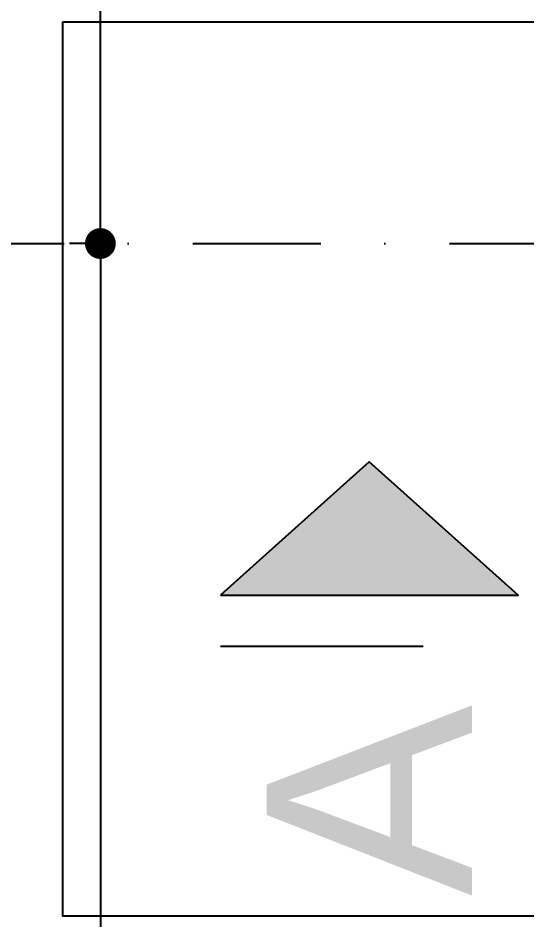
# Model space of a CAD drawing. Extents: x 58467 to 79089, y -33726 to -17391.
# Drawn here: x 68719.6 to 68818.9, y -20234.9 to -20059.1 of the extents above; entities that cross this region are included whole.
import ezdxf
from ezdxf.enums import TextEntityAlignment as Align

# ---------------------------------------------------------------- set-up
doc = ezdxf.new("R2010")
doc.units = 0
doc.header["$LTSCALE"] = 100
doc.linetypes.add('DASHDOT', pattern=[1, 0.5, -0.25, 0, -0.25])
doc.linetypes.add('DASHDOT2', pattern=[0.5, 0.25, -0.125, 0, -0.125])
for name, color, linetype in [('BA_axis', 5, 'DASHDOT2'), ('BA_dim_ext', 185, 'Continuous'), ('BA_symbol_ref', 22, 'Continuous'), ('Kompozit', 122, 'Continuous')]:
    doc.layers.add(name, color=color, linetype=linetype)
doc.styles.add('dim', font='simplex.shx', dxfattribs={"width": 0.7})
doc.styles.add('text1', font='arial.ttf', dxfattribs={"height": 20})
doc.dimstyles.new('1_100', dxfattribs={"dimtxt": 8, "dimasz": 3, "dimexe": 6, "dimexo": 0, "dimgap": 2, "dimtad": 0, "dimdec": 1, "dimzin": 11, "dimtxsty": 'dim', "dimblk": 'DOT', "dimcen": 0, "dimdle": 1.25, "dimclrt": 256, "dimadec": 0, "dimazin": 0, "dimtfac": 1.25, "dimtdec": 1, "dimtix": 1, "dimtofl": 0, "dimtmove": 1, "dimatfit": 3, "dimldrblk": 'DOT', "dimfxl": 20, "dimfxlon": 1, "dimtolj": 1, "dimtzin": 0, "dimarcsym": 0})

# ---------------------------------------------------------------- blocks, each defined once
blk = doc.blocks.new('*U176')
blk.add_line((0, 0), (0, -696))
at = {"linetype": 'Continuous', "style": 'text1'}
blk.add_attdef('1', text='', height=40, dxfattribs=at).set_placement((0, 38), align=Align.MIDDLE)
blk = doc.blocks.new('AXIS')
at = {"layer": 'BA_axis', "rotation": 90}
blk.add_blockref('*U176', (56.44, -32551.27), dxfattribs=at)
blk = doc.blocks.new('_Dot')
at = {"color": 0, "linetype": 'ByBlock', "lineweight": -2}
blk.add_line((-0.5, 0), (-1, 0), dxfattribs=at)
at = {"color": 0, "linetype": 'ByBlock', "const_width": 0.5}
blk.add_lwpolyline([(-0.25, 0, 1), (0.25, 0, 1)], format="xyb", close=True, dxfattribs=at)
blk = doc.blocks.new('*D22')
at = {"layer": 'BA_dim_ext', "color": 0, "lineweight": -2, "transparency": 16777216}
for p, q in [((188.73, -32551.27), (182.73, -32551.27)), ((188.73, -32557.27), (188.73, -32824.77)), ((188.73, -33129.27), (188.73, -32861.77)), ((188.73, -33135.27), (182.73, -33135.27))]:
    blk.add_line(p, q, dxfattribs=at)
at = {"layer": 'DEFPOINTS', "color": 0, "transparency": 16777216}
for p in [(188.73, -32551.27), (188.73, -32551.27), (188.73, -33135.27)]:
    blk.add_point(p, dxfattribs=at)
at = {"layer": 'BA_dim_ext', "color": 0, "lineweight": -2, "transparency": 16777216, "xscale": 6, "yscale": 6, "zscale": 6}
for p, rotation in [((188.73, -32551.27), 90), ((188.73, -33135.27), 270)]:
    blk.add_blockref('_Dot', p, dxfattribs=dict(at, rotation=rotation))
at = {"layer": 'BA_dim_ext', "color": 2, "transparency": 16777216, "insert": (188.73, -32843.27), "char_height": 18, "attachment_point": 5, "rotation": 90, "style": 'dim'}
blk.add_mtext('\\A1;584', dxfattribs=at)
blk = doc.blocks.new('*D23')
at = {"layer": 'BA_dim_ext', "color": 0, "lineweight": -2, "transparency": 16777216}
for p, q in [((188.73, -32187.27), (182.73, -32187.27)), ((188.73, -32193.27), (188.73, -32350.77)), ((188.73, -32545.27), (188.73, -32387.77)), ((188.73, -32551.27), (182.73, -32551.27))]:
    blk.add_line(p, q, dxfattribs=at)
at = {"layer": 'DEFPOINTS', "color": 0, "transparency": 16777216}
for p in [(188.73, -32187.27), (188.73, -32187.27), (188.73, -32551.27)]:
    blk.add_point(p, dxfattribs=at)
at = {"layer": 'BA_dim_ext', "color": 0, "lineweight": -2, "transparency": 16777216, "xscale": 6, "yscale": 6, "zscale": 6}
for p, rotation in [((188.73, -32187.27), 90), ((188.73, -32551.27), 270)]:
    blk.add_blockref('_Dot', p, dxfattribs=dict(at, rotation=rotation))
at = {"layer": 'BA_dim_ext', "color": 2, "transparency": 16777216, "insert": (188.73, -32369.27), "char_height": 18, "attachment_point": 5, "rotation": 90, "style": 'dim'}
blk.add_mtext('\\A1;364', dxfattribs=at)
blk = doc.blocks.new('*U144')
blk.add_hatch(color=256).paths.add_polyline_path([(40, 29), (40, -29), (66, 0)])
at = {"linetype": 'DASHDOT'}
blk.add_lwpolyline([(30, -511), (30, 29)], dxfattribs=at)
blk.add_lwpolyline([(40, 29), (40, -29), (66, 0), (40, 29)])
at = {"linetype": 'Continuous', "style": 'text1'}
blk.add_attdef('A', text='', height=40, dxfattribs=at).set_placement((0, 0), align=Align.MIDDLE)
blk = doc.blocks.new('A$C56216D09')
at = {"layer": 'Kompozit'}
blk.add_lwpolyline([(0, -1425.34), (92.6, -1425.34), (92.6, -1599.61), (0, -1599.61)], close=True, dxfattribs=at)
blk = doc.blocks.new('OLCU')
at = {"layer": 'BA_dim_ext'}
for base, p1, p2, picture, middle in [((188.73, -32187.27), (188.73, -32551.27), (188.73, -32187.27), '*D23', (188.73, -32369.27)), ((188.73, -32551.27), (188.73, -33135.27), (188.73, -32551.27), '*D22', (188.73, -32843.27))]:
    dim = blk.add_linear_dim(base=base, p1=p1, p2=p2, angle=90, dimstyle='1_100', override={"dimfxl": 2}, dxfattribs=at)
    dim.commit()
    dim.dimension.update_dxf_attribs({"geometry": picture, "text_midpoint": middle})

msp = doc.modelspace()

# ---------------------------------------------------------------- block references
msp.add_blockref('A$C56216D09', (68728.36, -18634.53, -1.31))
at = {"layer": 'BA_axis'}
msp.add_blockref('AXIS', (68546.93, 12448.2), dxfattribs=at)
at = {"layer": 'BA_dim_ext'}
msp.add_blockref('OLCU', (68546.93, 12448.2), dxfattribs=at)
at = {"layer": 'BA_symbol_ref', "rotation": 90}
msp.add_blockref('*U144', (68788.12, -20211.6), dxfattribs=at).add_auto_attribs({'A': 'A'})

doc.saveas('drawing.dxf')
